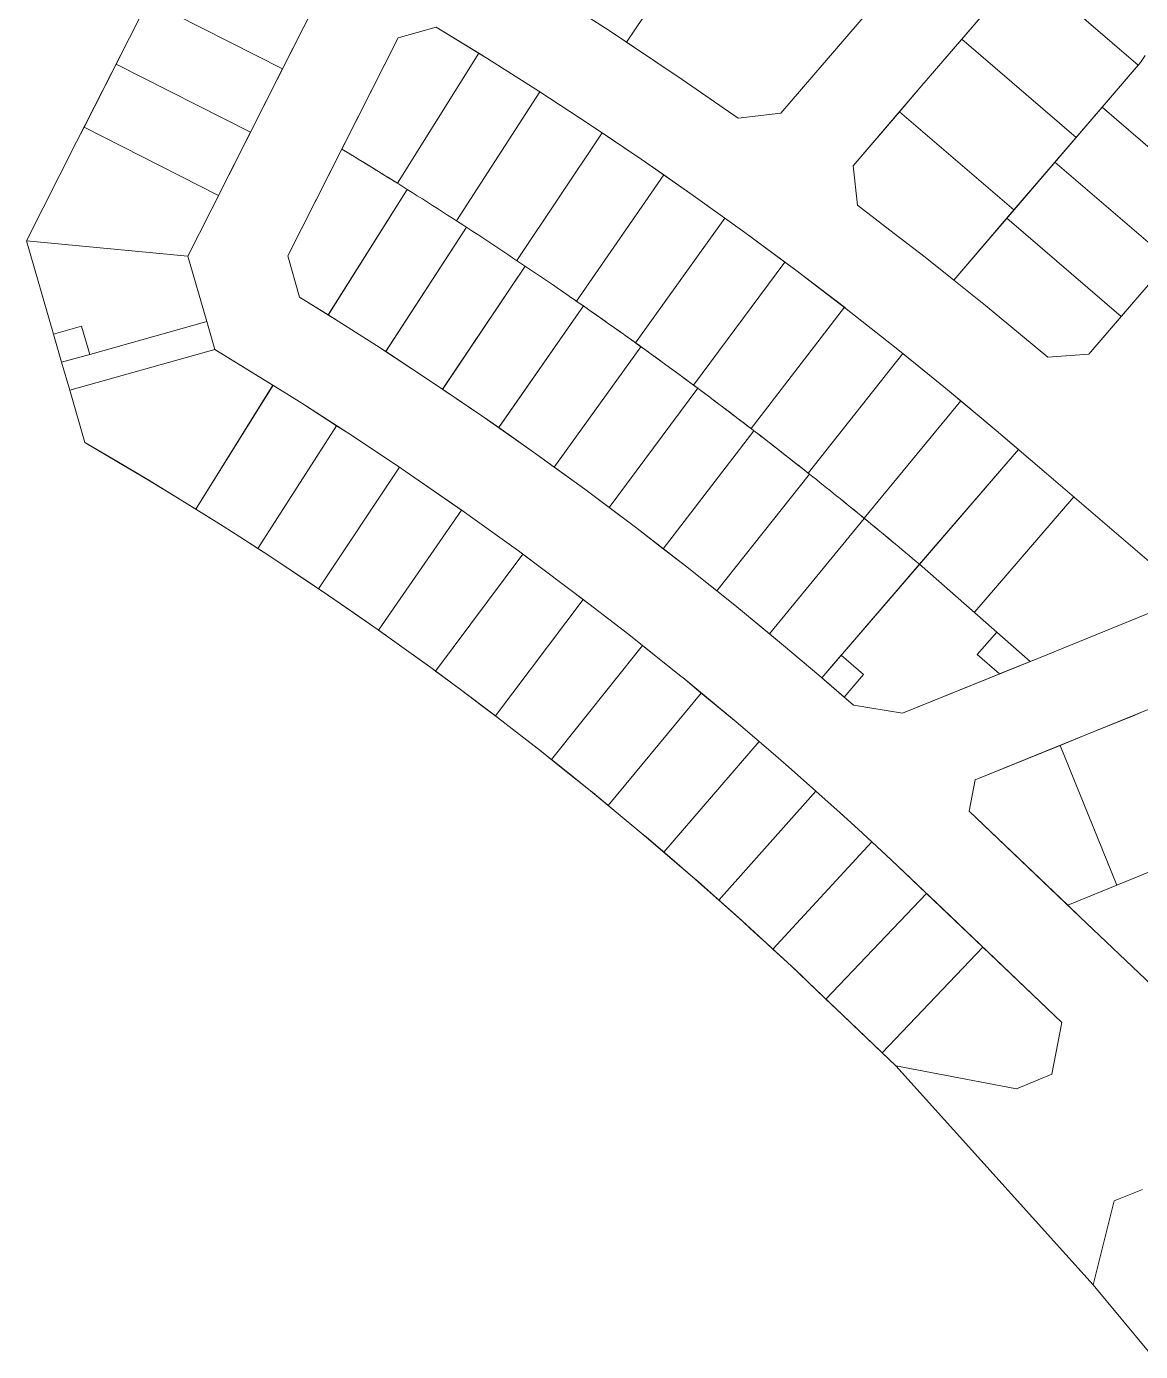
# Model space of a CAD drawing. Header units: millimetres. Extents: x -14329 to 996201, y -409013 to 338495.
# Drawn here: x 125456 to 354443, y -144459 to 127912 of the extents above; entities that cross this region are included whole.
import ezdxf

# ---------------------------------------------------------------- set-up
doc = ezdxf.new("R2010")
doc.units = ezdxf.units.MM
doc.layers.add('A-DETL', color=90, linetype='Continuous', lineweight=9)

msp = doc.modelspace()

# ---------------------------------------------------------------- linework, layer by layer
at = {"layer": 'A-DETL'}
for p, q in [((146598.927, 125598.5), (157436.927, 147012.5)), ((330472.831, 140182.372), (353995.33, 119989.848)), ((353995.33, 119989.848), (330473.222, 140182.036)), ((330473.222, 140182.036), (353995.33, 119989.848)), ((303826.927, 137236.5), (280542.927, 110112.5)), ((303826.927, 137236.5), (280542.927, 110112.5)), ((150925.949, 134145.989), (146600.927, 125600.5)), ((309114.927, 115302.5), (325711.927, 134635.5)), ((317686.878, 125287.53), (325711.927, 134635.5)), ((150438.04, 133183.918), (146598.927, 125598.5)), ((178097.791, 119186.126), (150437.758, 133184.061)), ((150438.04, 133183.918), (178097.791, 119186.126)), ((178097.791, 119186.126), (150438.04, 133183.918)), ((185095.927, 133014.5), (174258.927, 111600.5)), ((178097.791, 119186.126), (184672.237, 132177.286)), ((245424.927, 126930.5), (241034.927, 129746.5)), ((243720.015, 128024.129), (245424.927, 126930.5)), ((245424.927, 126930.5), (243720.015, 128024.129)), ((252204.692, 129732.165), (248810.908, 124663.415)), ((252204.692, 129732.165), (248810.908, 124663.415)), ((248810.908, 124663.415), (252204.692, 129732.165)), ((135761.927, 104184.5), (146598.927, 125598.5)), ((146598.927, 125598.5), (143863.311, 120192.9)), ((146600.927, 125600.5), (144417.488, 121286.007)), ((190270.678, 102711.329), (201849.927, 125591.5)), ((201849.927, 125591.5), (190949.927, 104053.5)), ((201849.927, 125591.5), (209667.927, 127799.5)), ((209667.927, 127799.5), (201849.927, 125591.5)), ((209667.927, 127799.5), (218418.362, 122417.282)), ((220277.927, 121273.5), (209667.927, 127799.5)), ((245424.927, 126930.5), (248810.908, 124663.415)), ((248810.908, 124663.415), (245424.927, 126930.5)), ((260219.927, 117024.5), (245424.927, 126930.5)), ((260219.927, 117024.5), (248810.908, 124663.415)), ((309114.927, 115302.5), (317686.878, 125287.53)), ((317686.709, 125287.675), (341209.209, 105095.151)), ((317686.878, 125287.53), (341209.209, 105095.151)), ((341209.209, 105095.151), (317686.878, 125287.53)), ((137288.864, 107201.74), (143863.311, 120192.9)), ((144417.488, 121286.007), (137909.345, 108425.864)), ((171523.344, 106194.965), (143863.311, 120192.9)), ((143863.311, 120192.9), (171523.344, 106194.965)), ((143863.311, 120192.9), (171523.344, 106194.965)), ((218418.362, 122417.282), (201712.902, 95678.149)), ((201712.902, 95678.149), (218418.362, 122417.282)), ((218418.362, 122417.282), (201712.902, 95678.149)), ((218418.362, 122417.282), (220277.927, 121273.5)), ((220277.927, 121273.5), (230797.927, 114603.5)), ((230797.927, 114603.5), (220277.927, 121273.5)), ((354443.099, 120511.459), (316041.927, 75777.5)), ((353995.33, 119989.848), (341209.209, 105095.151)), ((354443.099, 120511.459), (346535.754, 111300.103)), ((354443.099, 120511.459), (353995.33, 119989.848)), ((355394.859, 121955.621), (354443.099, 120511.459)), ((171523.344, 106194.965), (178097.791, 119186.126)), ((230991.476, 114476.75), (213847.103, 87964.938)), ((230991.476, 114476.75), (213847.103, 87964.938)), ((213847.103, 87964.938), (230991.476, 114476.75)), ((241341.927, 107698.5), (230797.927, 114603.5)), ((230991.476, 114476.75), (241341.927, 107698.5)), ((271758.927, 109057.5), (260219.927, 117024.5)), ((271758.927, 109057.5), (260219.927, 117024.5)), ((295371.927, 99292.5), (309114.927, 115302.5)), ((304900.588, 110392.978), (309114.927, 115302.5)), ((174258.927, 111600.5), (163421.927, 90186.5)), ((280542.927, 110112.5), (271758.927, 109057.5)), ((280542.927, 110112.5), (271758.927, 109057.5)), ((295371.927, 99292.5), (304900.588, 110392.978)), ((304900.588, 110392.978), (328423.087, 90200.454)), ((304900.588, 110392.978), (328423.087, 90200.454)), ((328423.087, 90200.454), (304900.588, 110392.978)), ((336848.512, 100015.325), (346535.754, 111300.103)), ((346535.754, 111300.103), (370057.319, 91108.381)), ((346535.754, 111300.103), (370057.319, 91108.381)), ((370057.319, 91108.381), (346535.754, 111300.103)), ((135761.927, 104184.5), (137288.864, 107201.74)), ((137909.345, 108425.864), (135763.927, 104186.5)), ((164948.897, 93203.805), (137288.864, 107201.74)), ((137288.864, 107201.74), (164948.897, 93203.805)), ((164948.897, 93203.805), (137288.864, 107201.74)), ((241341.927, 107698.5), (243799.237, 106040.38)), ((251789.927, 100648.5), (241341.927, 107698.5)), ((135763.927, 104186.5), (125455.927, 83819.5)), ((125455.927, 83819.5), (135761.927, 104184.5)), ((125455.927, 83819.5), (135761.927, 104184.5)), ((171523.344, 106194.965), (164948.897, 93203.805)), ((190949.927, 104053.5), (179174.927, 80786.5)), ((243799.237, 106040.38), (226233.689, 79812.811)), ((243799.237, 106040.38), (226233.689, 79812.811)), ((226233.689, 79812.811), (243799.237, 106040.38)), ((243799.237, 106040.38), (251789.927, 100648.5)), ((341209.209, 105095.151), (328423.087, 90200.454)), ((179174.927, 80786.5), (190270.678, 102711.329)), ((251789.927, 100648.5), (256466.029, 97394.041)), ((262502.927, 93192.5), (251789.927, 100648.5)), ((296277.927, 91157.5), (295371.927, 99292.5)), ((296277.927, 91157.5), (295371.927, 99292.5)), ((336848.512, 100015.325), (326958.029, 88493.791)), ((336848.512, 100015.325), (360370.062, 79823.616)), ((360370.062, 79823.616), (336848.512, 100015.325)), ((360370.062, 79823.616), (336848.512, 100015.325)), ((256466.029, 97394.041), (238487.473, 71462.394)), ((256466.029, 97394.041), (238487.473, 71462.394)), ((238487.473, 71462.394), (256466.029, 97394.041)), ((256466.029, 97394.041), (262502.927, 93192.5)), ((163421.927, 90186.5), (164948.897, 93203.805)), ((187466.414, 68584.663), (203705.237, 94429.886)), ((187484.197, 68612.965), (203705.237, 94429.886)), ((203705.237, 94429.886), (187484.197, 68612.965)), ((262502.927, 93192.5), (268986.347, 88537.376)), ((273105.927, 85579.5), (262502.927, 93192.5)), ((158626.927, 80712.5), (163421.927, 90186.5)), ((163421.927, 90186.5), (158626.927, 80712.5)), ((297531.927, 90224.5), (296277.927, 91157.5)), ((297531.927, 90224.5), (296277.927, 91157.5)), ((303840.927, 85356.5), (297531.927, 90224.5)), ((303840.927, 85356.5), (297531.927, 90224.5)), ((328423.087, 90200.454), (316041.927, 75777.5)), ((268986.347, 88537.376), (250605.28, 62915.849)), ((268986.347, 88537.376), (250605.28, 62915.849)), ((250605.28, 62915.849), (268986.347, 88537.376)), ((268986.347, 88537.376), (273105.927, 85579.5)), ((316041.927, 75777.5), (326958.029, 88493.791)), ((350479.656, 68302.015), (326958.029, 88493.791)), ((326958.029, 88493.791), (350479.656, 68302.015)), ((326958.029, 88493.791), (350479.656, 68302.015)), ((368222.927, 88971.5), (353893.927, 72279.5)), ((199262.069, 61043.403), (215905.056, 86630.234)), ((199289.281, 61085.239), (215905.056, 86630.234)), ((215905.056, 86630.234), (199289.281, 61085.239)), ((273105.927, 85579.5), (281355.056, 79470.898)), ((283595.927, 77811.5), (273105.927, 85579.5)), ((310148.927, 80488.5), (303840.927, 85356.5)), ((310148.927, 80488.5), (303840.927, 85356.5)), ((158626.927, 80712.5), (125455.927, 83819.5)), ((125455.927, 83819.5), (131001.927, 64657.5)), ((158626.927, 80712.5), (125455.927, 83819.5)), ((125455.927, 83819.5), (158626.927, 80712.5)), ((131001.927, 64657.5), (125455.927, 83819.5)), ((125455.927, 83819.5), (131003.927, 64659.5)), ((162518.927, 67266.5), (158626.927, 80712.5)), ((158626.927, 80712.5), (162518.927, 67266.5)), ((181574.927, 72287.5), (179174.927, 80786.5)), ((179174.927, 80786.5), (181574.927, 72287.5)), ((281355.056, 79470.898), (262583.973, 54175.391)), ((281355.056, 79470.898), (262583.973, 54175.391)), ((262583.973, 54175.391), (281355.056, 79470.898)), ((281355.056, 79470.898), (283595.927, 77811.5)), ((316041.927, 75777.5), (310148.927, 80488.5)), ((316041.927, 75777.5), (310148.927, 80488.5)), ((360370.062, 79823.616), (353893.927, 72279.5)), ((210937.752, 53317.7), (227980.794, 78639.819)), ((210969.38, 53364.692), (227980.794, 78639.819)), ((227980.794, 78639.819), (210969.38, 53364.692)), ((283595.927, 77811.5), (293569.168, 70198.192)), ((293970.927, 69891.5), (283595.927, 77811.5)), ((322595.927, 70536.5), (316041.927, 75777.5)), ((322595.927, 70536.5), (316041.927, 75777.5)), ((187484.197, 68612.965), (181574.927, 72287.5)), ((181574.927, 72287.5), (189528.927, 67341.5)), ((353893.927, 72279.5), (343842.927, 60570.5)), ((353893.927, 72279.5), (350479.656, 68302.015)), ((189528.927, 67341.5), (187484.197, 68612.965)), ((222490.581, 45409.463), (239929.466, 70460.615)), ((222521.606, 45454.03), (239929.466, 70460.615)), ((239929.466, 70460.615), (222521.606, 45454.03)), ((293569.168, 70198.192), (274420.449, 45243.284)), ((293569.168, 70198.192), (274420.449, 45243.284)), ((274420.449, 45243.284), (293569.168, 70198.192)), ((293569.168, 70198.192), (293970.927, 69891.5)), ((293970.927, 69891.5), (304227.927, 61820.5)), ((304227.927, 61820.5), (293970.927, 69891.5)), ((335382.927, 59926.5), (322595.927, 70536.5)), ((335382.927, 59926.5), (322595.927, 70536.5)), ((350479.656, 68302.015), (343842.927, 60570.5)), ((136778.927, 66277.5), (131001.927, 64657.5)), ((136778.927, 66277.5), (131001.927, 64657.5)), ((131001.927, 64657.5), (136778.927, 66277.5)), ((136778.927, 66277.5), (131001.927, 64657.5)), ((136778.927, 66277.5), (131001.927, 64657.5)), ((138446.927, 60514.5), (136778.927, 66277.5)), ((138446.927, 60514.5), (136778.927, 66277.5)), ((136778.927, 66277.5), (138446.927, 60514.5)), ((138446.927, 60514.5), (136778.927, 66277.5)), ((138446.927, 60514.5), (136778.927, 66277.5)), ((162518.927, 67266.5), (138446.927, 60514.5)), ((138446.927, 60514.5), (162518.927, 67266.5)), ((162518.927, 67266.5), (138446.927, 60514.5)), ((162518.927, 67266.5), (138446.927, 60514.5)), ((164186.927, 61502.5), (162518.927, 67266.5)), ((164186.927, 61502.5), (162518.927, 67266.5)), ((197426.927, 62307.5), (189528.927, 67341.5)), ((189528.927, 67341.5), (197426.927, 62307.5)), ((131001.927, 64657.5), (132669.927, 58893.5)), ((131001.927, 64657.5), (132669.927, 58893.5)), ((131001.927, 64657.5), (132669.927, 58893.5)), ((131003.927, 64659.5), (132671.927, 58895.5)), ((132669.927, 58893.5), (138446.927, 60514.5)), ((138446.927, 60514.5), (132669.927, 58893.5)), ((132669.927, 58893.5), (138446.927, 60514.5)), ((132669.927, 58893.5), (138446.927, 60514.5)), ((138446.927, 60514.5), (132669.927, 58893.5)), ((134337.927, 53129.5), (164186.927, 61502.5)), ((134337.927, 53129.5), (164186.927, 61502.5)), ((164186.927, 61502.5), (134337.927, 53129.5)), ((134337.927, 53129.5), (164186.927, 61502.5)), ((179497.927, 52076.5), (164186.927, 61502.5)), ((164186.927, 61502.5), (176108.806, 54162.964)), ((199289.281, 61085.239), (197426.927, 62307.5)), ((197426.927, 62307.5), (208293.927, 55175.5)), ((208293.927, 55175.5), (199289.281, 61085.239)), ((233917.701, 37320.644), (251748.124, 62094.643)), ((233930.57, 37338.524), (251748.124, 62094.643)), ((251748.124, 62094.643), (233930.57, 37338.524)), ((286111.64, 36121.841), (305608.452, 60700.993)), ((305608.452, 60700.993), (286111.64, 36121.841)), ((286111.64, 36121.841), (305608.452, 60700.993)), ((304227.927, 61820.5), (305608.452, 60700.993)), ((314366.927, 53598.5), (304227.927, 61820.5)), ((305608.452, 60700.993), (314366.927, 53598.5)), ((343842.927, 60570.5), (335382.927, 59926.5)), ((343842.927, 60570.5), (335382.927, 59926.5)), ((132669.927, 58893.5), (134337.927, 53129.5)), ((132669.927, 58893.5), (134337.927, 53129.5)), ((132671.927, 58895.5), (134339.927, 53131.5)), ((210969.38, 53364.692), (208293.927, 55175.5)), ((208293.927, 55175.5), (219058.927, 47889.5)), ((134337.927, 53129.5), (137445.927, 42391.5)), ((137445.927, 42391.5), (134337.927, 53129.5)), ((134339.927, 53131.5), (137447.927, 42393.5)), ((176126.73, 54191.757), (160244.188, 28678.618)), ((160244.188, 28678.618), (176108.806, 54162.964)), ((176108.806, 54162.964), (160244.188, 28678.618)), ((176108.806, 54162.964), (179497.927, 52076.5)), ((182023.927, 50456.5), (179497.927, 52076.5)), ((179497.927, 52076.5), (182023.927, 50456.5)), ((219058.927, 47889.5), (210969.38, 53364.692)), ((245209.356, 29043.919), (263433.846, 53543.967)), ((245209.356, 29043.919), (263433.846, 53543.967)), ((263433.846, 53543.967), (245209.356, 29043.919)), ((314366.927, 53598.5), (317479.432, 50996.398)), ((324806.927, 44870.5), (314366.927, 53598.5)), ((191475.927, 44394.5), (182023.927, 50456.5)), ((182023.927, 50456.5), (189195.223, 45857.22)), ((317479.432, 50996.398), (297654.52, 26813.425)), ((297654.52, 26813.425), (317479.432, 50996.398)), ((317479.432, 50996.398), (297654.52, 26813.425)), ((317479.432, 50996.398), (324806.927, 44870.5)), ((222521.606, 45454.03), (219058.927, 47889.5)), ((219058.927, 47889.5), (229690.927, 40411.5)), ((189195.223, 45857.22), (172999.761, 20604.393)), ((172999.761, 20604.393), (189195.223, 45857.22)), ((189195.223, 45857.22), (172999.761, 20604.393)), ((189195.223, 45857.22), (191475.927, 44394.5)), ((202111.927, 37310.5), (191475.927, 44394.5)), ((191475.927, 44394.5), (202111.927, 37310.5)), ((229690.927, 40411.5), (222521.606, 45454.03)), ((256348.581, 20563.786), (274983.748, 44810.701)), ((274983.748, 44810.701), (256348.581, 20563.786)), ((274983.748, 44810.701), (256348.581, 20563.786)), ((274420.449, 45243.284), (274983.748, 44810.701)), ((324806.927, 44870.5), (329353.896, 40974.732)), ((335140.927, 36016.5), (324806.927, 44870.5)), ((137445.927, 42391.5), (144005.927, 38524.5)), ((144005.927, 38524.5), (137445.927, 42391.5)), ((137447.927, 42393.5), (144007.927, 38526.5)), ((288909.476, -5958.495), (329366.039, 40988.822)), ((306847.772, 14857.779), (329353.896, 40974.732)), ((329353.896, 40974.732), (309002.086, 17357.725)), ((144005.927, 38524.5), (150565.927, 34658.5)), ((150565.927, 34658.5), (144005.927, 38524.5)), ((144007.927, 38526.5), (150567.927, 34660.5)), ((233930.57, 37338.524), (229690.927, 40411.5)), ((229690.927, 40411.5), (240214.927, 32783.5)), ((202121.657, 37304.016), (185488.673, 12335.868)), ((202121.657, 37304.016), (185488.673, 12335.868)), ((185488.761, 12336), (202121.657, 37304.016)), ((203304.927, 36515.5), (202111.927, 37310.5)), ((202121.657, 37304.016), (203304.927, 36515.5)), ((215005.927, 28424.5), (203304.927, 36515.5)), ((203304.927, 36515.5), (214884.447, 28508.501)), ((240214.927, 32783.5), (233930.57, 37338.524)), ((267345.703, 11900.151), (286395.607, 35896.5)), ((267345.703, 11900.151), (286395.607, 35896.5)), ((286395.607, 35896.5), (267345.703, 11900.151)), ((286395.607, 35896.5), (286111.64, 36121.841)), ((360037.927, 14643.5), (335140.927, 36016.5)), ((150565.927, 34658.5), (157050.927, 30666.5)), ((157050.927, 30666.5), (150565.927, 34658.5)), ((150567.927, 34660.5), (157052.927, 30668.5)), ((245209.356, 29043.919), (240214.927, 32783.5)), ((240214.927, 32783.5), (250618.927, 24993.5)), ((157050.927, 30666.5), (165885.927, 25166.5)), ((160244.188, 28678.618), (157050.927, 30666.5)), ((157052.927, 30668.5), (160246.188, 28680.618)), ((340740.17, 31209.792), (320369.073, 7570.405)), ((165885.927, 25166.5), (160244.188, 28678.618)), ((160246.188, 28680.618), (165887.927, 25168.5)), ((214884.447, 28508.501), (197821.362, 3831.174)), ((197821.362, 3831.174), (214884.447, 28508.501)), ((214884.447, 28508.501), (197821.362, 3831.174)), ((221788.927, 23557.5), (215005.927, 28424.5)), ((215005.927, 28424.5), (221788.927, 23557.5)), ((250618.927, 24993.5), (245209.356, 29043.919)), ((165885.927, 25166.5), (169297.927, 22978.5)), ((169297.927, 22978.5), (165885.927, 25166.5)), ((165887.927, 25168.5), (169299.927, 22980.5)), ((256348.581, 20563.786), (250618.927, 24993.5)), ((250618.927, 24993.5), (260901.927, 17043.5)), ((278197.542, 3055.204), (297666.725, 26803.419)), ((297666.725, 26803.419), (278197.542, 3055.204)), ((278197.542, 3055.204), (297666.725, 26803.419)), ((169297.927, 22978.5), (175060.927, 19282.5)), ((172999.761, 20604.393), (169297.927, 22978.5)), ((169299.927, 22980.5), (172391.41, 20997.831)), ((226563.927, 20130.5), (221788.927, 23557.5)), ((221788.927, 23557.5), (226563.927, 20130.5)), ((172391.41, 20997.831), (175062.927, 19284.5)), ((175060.927, 19282.5), (172999.761, 20604.393)), ((175060.927, 19282.5), (185089.927, 12601.5)), ((185488.673, 12335.868), (175060.927, 19282.5)), ((175062.927, 19284.5), (184122.549, 13249.269)), ((209557.144, -4608.153), (227464.449, 19453.556)), ((227464.449, 19453.556), (209557.144, -4608.153)), ((227464.449, 19453.556), (209557.144, -4608.153)), ((241063.927, 9230.5), (226563.927, 20130.5)), ((226563.927, 20130.5), (227464.449, 19453.556)), ((227464.449, 19453.556), (239854.188, 10139.89)), ((256348.581, 20563.786), (260901.927, 17043.5)), ((260901.927, 17043.5), (267345.703, 11900.151)), ((260901.927, 17043.5), (271059.927, 8935.5)), ((309002.086, 17357.725), (288909.476, -5958.495)), ((288909.476, -5958.495), (309002.086, 17357.725)), ((309002.086, 17357.725), (331792.688, -2597.43)), ((184122.549, 13249.269), (185091.927, 12603.5)), ((185089.927, 12601.5), (186456.927, 11691.5)), ((185091.927, 12603.5), (186458.927, 11693.5)), ((186456.927, 11691.5), (185488.761, 12336)), ((186456.927, 11691.5), (192092.927, 7794.5)), ((197728.927, 3897.5), (186456.927, 11691.5)), ((186458.927, 11693.5), (192094.927, 7796.5)), ((271059.927, 8935.5), (267345.703, 11900.151)), ((239854.188, 10139.89), (221830.875, -13805.713)), ((221830.875, -13805.713), (239854.188, 10139.89)), ((221830.875, -13805.713), (239854.188, 10139.89)), ((239854.188, 10139.89), (241063.927, 9230.5)), ((249238.927, 2947.5), (241063.927, 9230.5)), ((241063.927, 9230.5), (249238.927, 2947.5)), ((278197.542, 3055.204), (271059.927, 8935.5)), ((271059.927, 8935.5), (281090.927, 671.5)), ((333334.927, -1970.5), (359031.927, 8475.5)), ((192092.927, 7794.5), (197728.927, 3897.5)), ((192094.927, 7796.5), (196142.801, 4997.607)), ((196142.801, 4997.607), (197730.927, 3899.5)), ((197728.927, 3897.5), (204019.927, -616.5)), ((197730.927, 3899.5), (204021.927, -614.5)), ((204019.927, -616.5), (197821.362, 3831.174)), ((260015.927, -5670.5), (249238.927, 2947.5)), ((249238.927, 2947.5), (252110.439, 651.25)), ((281090.927, 671.5), (278197.542, 3055.204)), ((320879.491, -1149.822), (324897.895, 3439.561)), ((324897.895, 3439.561), (331792.688, -2597.43)), ((252110.439, 651.25), (233374.434, -22778.608)), ((233374.434, -22778.608), (252110.439, 651.25)), ((252110.439, 651.25), (233374.434, -22778.608)), ((252110.439, 651.25), (260015.927, -5670.5)), ((281090.927, 671.5), (288300.927, -5431.5)), ((288300.927, -5431.5), (281090.927, 671.5)), ((204019.927, -616.5), (208862.927, -4091.5)), ((208862.927, -4091.5), (204019.927, -616.5)), ((204021.927, -614.5), (207784.995, -3314.616)), ((288915.396, -5951.625), (292888.688, -1323.132)), ((292888.688, -1323.132), (297517.181, -5296.423)), ((305552.927, -13264.5), (333334.927, -1970.5)), ((331792.688, -2597.43), (305552.927, -13264.5)), ((325468.874, -5168.225), (320879.491, -1149.822)), ((331792.688, -2597.43), (325468.874, -5168.225)), ((207784.995, -3314.616), (208864.927, -4089.5)), ((208862.927, -4091.5), (214359.927, -8182.5)), ((209557.144, -4608.153), (208862.927, -4091.5)), ((208864.927, -4089.5), (214361.927, -8180.5)), ((209557.144, -4608.153), (214359.927, -8182.5)), ((288300.927, -5431.5), (295441.927, -11615.5)), ((288909.476, -5958.495), (288300.927, -5431.5)), ((297517.181, -5296.423), (293543.89, -9924.917)), ((339493.745, -52684.627), (459418.927, -3933.5)), ((260348.927, -5936.5), (260015.927, -5670.5)), ((260015.927, -5670.5), (260348.927, -5936.5)), ((271304.927, -15013.5), (260348.927, -5936.5)), ((260348.927, -5936.5), (264162.211, -9095.79)), ((295441.927, -11615.5), (288909.476, -5958.495)), ((293543.89, -9924.917), (288915.396, -5951.625)), ((214359.927, -8182.5), (222296.927, -14156.5)), ((214359.927, -8182.5), (221830.875, -13805.713)), ((214361.927, -8180.5), (219224.393, -11840.368)), ((264162.211, -9095.79), (245022.934, -32196.88)), ((245022.934, -32196.88), (264162.211, -9095.79)), ((264162.211, -9095.79), (245022.934, -32196.88)), ((264162.211, -9095.79), (271304.927, -15013.5)), ((219224.393, -11840.368), (222298.927, -14154.5)), ((295441.927, -11615.5), (305552.927, -13264.5)), ((305552.927, -13264.5), (295441.927, -11615.5)), ((343224.927, -17704.5), (356033.356, -12496.326)), ((354536.507, -13104.976), (353253.927, -13626.5)), ((354536.507, -13104.976), (353253.927, -13626.5)), ((222296.927, -14156.5), (221830.875, -13805.713)), ((222296.927, -14156.5), (225281.927, -16459.5)), ((225281.927, -16459.5), (222296.927, -14156.5)), ((222298.927, -14154.5), (225283.927, -16457.5)), ((278433.927, -21133.5), (271304.927, -15013.5)), ((271304.927, -15013.5), (276028.152, -19068.225)), ((353253.927, -13626.5), (343224.927, -17704.5)), ((353253.927, -13626.5), (343224.927, -17704.5)), ((225281.927, -16459.5), (230706.927, -20645.5)), ((230706.927, -20645.5), (225281.927, -16459.5)), ((225283.927, -16457.5), (230448.731, -20442.729)), ((343224.927, -17704.5), (320441.927, -26966.5)), ((343224.927, -17704.5), (320441.927, -26966.5)), ((337937.416, -19854.038), (343224.927, -17704.5)), ((230448.731, -20442.729), (230708.927, -20643.5)), ((230706.927, -20645.5), (236057.927, -24924.5)), ((233374.434, -22778.608), (230706.927, -20645.5)), ((230708.927, -20643.5), (236059.927, -24922.5)), ((276028.152, -19068.225), (256489.622, -41834.647)), ((276028.152, -19068.225), (256489.859, -41834.371)), ((276028.152, -19068.225), (256489.859, -41834.371)), ((278433.927, -21133.5), (276028.152, -19068.225)), ((282098.927, -24279.5), (278433.927, -21133.5)), ((282098.927, -24279.5), (278433.927, -21133.5)), ((320441.927, -26966.5), (337937.416, -19854.038)), ((337937.416, -19854.038), (349611.939, -48571.45)), ((349611.939, -48571.45), (337937.416, -19854.038)), ((337937.416, -19854.038), (349611.939, -48571.45)), ((236057.927, -24924.5), (233374.434, -22778.608)), ((292730.927, -33731.5), (282098.927, -24279.5)), ((287704.037, -29262.523), (282098.927, -24279.5)), ((236057.927, -24924.5), (241032.927, -28901.5)), ((241032.927, -28901.5), (236057.927, -24924.5)), ((236059.927, -24922.5), (241034.927, -28899.5)), ((320441.927, -26966.5), (319225.927, -33365.5)), ((320441.927, -26966.5), (319225.927, -33365.5)), ((319225.927, -33365.5), (320441.927, -26966.5)), ((241032.927, -28901.5), (241409.927, -29203.5)), ((241409.927, -29203.5), (241032.927, -28901.5)), ((241034.927, -28899.5), (241411.927, -29201.5)), ((241409.927, -29203.5), (246686.927, -33575.5)), ((245022.934, -32196.88), (241409.927, -29203.5)), ((241411.927, -29201.5), (241835.232, -29552.209)), ((241835.232, -29552.209), (246688.927, -33573.5)), ((267773.323, -51684.576), (287704.037, -29262.523)), ((267773.351, -51684.544), (287704.037, -29262.523)), ((287704.037, -29262.523), (267773.351, -51684.544)), ((287704.037, -29262.523), (292730.927, -33731.5)), ((246686.927, -33575.5), (245022.934, -32196.88)), ((246686.927, -33575.5), (251962.927, -37947.5)), ((251962.927, -37947.5), (246686.927, -33575.5)), ((246688.927, -33573.5), (251964.927, -37945.5)), ((296378.927, -37090.5), (292730.927, -33731.5)), ((292730.927, -33731.5), (296378.927, -37090.5)), ((319225.927, -33365.5), (341999.927, -55073.5)), ((319225.927, -33365.5), (341999.927, -55073.5)), ((339493.745, -52684.627), (319225.927, -33365.5)), ((251962.927, -37947.5), (257705.927, -42878.5)), ((256489.859, -41834.371), (251962.927, -37947.5)), ((251964.927, -37945.5), (252835.7, -38693.155)), ((303195.927, -43367.5), (296378.927, -37090.5)), ((296378.927, -37090.5), (299185.772, -39675.004)), ((252835.7, -38693.155), (257707.927, -42876.5)), ((299185.772, -39675.004), (278864.258, -61743.24)), ((278864.258, -61743.24), (299185.772, -39675.004)), ((299185.772, -39675.004), (278864.258, -61743.24)), ((299185.772, -39675.004), (303195.927, -43367.5)), ((256489.859, -41834.371), (257705.927, -42878.5)), ((257705.927, -42878.5), (262360.927, -46873.5)), ((257705.927, -42878.5), (262360.927, -46873.5)), ((257707.927, -42876.5), (262362.927, -46871.5)), ((313861.927, -53534.5), (303195.927, -43367.5)), ((303195.927, -43367.5), (310469.973, -50301.236)), ((339493.745, -52684.627), (362721.983, -43242.049)), ((367699.941, -41218.445), (349611.939, -48571.45)), ((262360.927, -46873.5), (267481.927, -51425.5)), ((262360.927, -46873.5), (267773.351, -51684.544)), ((262362.927, -46871.5), (263488.435, -47871.952)), ((263488.435, -47871.952), (267483.927, -51423.5)), ((349611.939, -48571.45), (339493.745, -52684.627)), ((267481.927, -51425.5), (272602.927, -55978.5)), ((267483.927, -51423.5), (272504.274, -55887.011)), ((272602.927, -55978.5), (267773.323, -51684.576)), ((289770.658, -72015.84), (310469.973, -50301.236)), ((310469.973, -50301.236), (289770.658, -72015.84)), ((310469.973, -50301.236), (289770.658, -72015.84)), ((310469.973, -50301.236), (322051.35, -61340.788)), ((338271.927, -76802.5), (313861.927, -53534.5)), ((341999.927, -55073.5), (339493.745, -52684.627)), ((272602.927, -55978.5), (275677.927, -58809.5)), ((277643.927, -60619.5), (272602.927, -55978.5)), ((272604.927, -55976.5), (274169.284, -57416.726)), ((341999.927, -55073.5), (356864.927, -69244.5)), ((356864.927, -69244.5), (341999.927, -55073.5)), ((341999.927, -55073.5), (356864.927, -69244.5)), ((274169.284, -57416.726), (275679.927, -58807.5)), ((275677.927, -58809.5), (277643.927, -60619.5)), ((275679.927, -58807.5), (277645.927, -60617.5)), ((277643.927, -60619.5), (282684.927, -65261.5)), ((278864.258, -61743.24), (277643.927, -60619.5)), ((277645.927, -60617.5), (282686.927, -65259.5)), ((282684.927, -65261.5), (278864.258, -61743.24)), ((301352.241, -83055.719), (322051.35, -61340.788)), ((322051.35, -61340.788), (301352.241, -83055.719)), ((301352.241, -83055.719), (322051.35, -61340.788)), ((322051.35, -61340.788), (338271.927, -76802.5)), ((282684.927, -65261.5), (287644.927, -69989.5)), ((287644.927, -69989.5), (282684.927, -65261.5)), ((282686.927, -65259.5), (284863.86, -67334.609)), ((284863.86, -67334.609), (286643.444, -69030.954)), ((286643.444, -69030.954), (287646.927, -69987.5)), ((287644.927, -69989.5), (293162.927, -75249.5)), ((289770.658, -72015.84), (287644.927, -69989.5)), ((287646.927, -69987.5), (293164.927, -75247.5)), ((289770.658, -72015.84), (293162.927, -75249.5)), ((293162.927, -75249.5), (304171.927, -85743.5)), ((293162.927, -75249.5), (301352.241, -83055.719)), ((293164.927, -75247.5), (295229.767, -77215.747)), ((295229.767, -77215.747), (304173.927, -85741.5)), ((338271.927, -76802.5), (336246.927, -87468.5)), ((336246.927, -87468.5), (338271.927, -76802.5)), ((304171.927, -85743.5), (301352.241, -83055.719)), ((304171.927, -85743.5), (328924.927, -90444.5)), ((328924.927, -90444.5), (304171.927, -85743.5)), ((304173.927, -85741.5), (344712.927, -130722.5)), ((328924.927, -90444.5), (336246.927, -87468.5)), ((336246.927, -87468.5), (328924.927, -90444.5)), ((349049.927, -113514.5), (354883.7, -111142.983)), ((344710.927, -130724.5), (349049.927, -113514.5)), ((356063.084, -144455.481), (344710.927, -130724.5)), ((344712.927, -130722.5), (356065.866, -144458.846))]:
    msp.add_line(p, q, dxfattribs=at)
for centre, radius, start, end in [((-286468.424, -685715.801), 921356.344, 57.858425684, 58.839858874), ((-286468.398, -685715.75), 921356.286, 58.004630271, 58.839858582), ((-286468.424, -685715.801), 921356.344, 55.409822835, 57.858425685), ((-286468.424, -685715.801), 921356.344, 55.157024797, 55.543467309), ((-286468.424, -685715.801), 921356.344, 54.344072182, 55.266212867), ((-286468.424, -685715.801), 921356.344, 54.256557833, 55.157024796), ((-286468.424, -685715.801), 921356.344, 53.421931497, 54.344072181), ((-286468.424, -685715.801), 921356.344, 53.356090869, 54.256557832), ((-286468.424, -685715.801), 921356.344, 52.499790812, 53.421931497), ((-286468.424, -685715.801), 921356.344, 52.455623905, 53.356090868), ((-286468.424, -685715.801), 921356.344, 51.555106789, 52.455623906), ((-286468.424, -685715.801), 921356.344, 51.577650126, 52.455623905), ((-286468.424, -685715.801), 921356.344, 50.65452805, 51.555106789), ((-286468.424, -685715.801), 921356.344, 50.655509443, 51.55510679), ((-286468.424, -685715.801), 921356.344, 49.736955574, 50.655509442), ((-286468.424, -685715.801), 921356.344, 49.736955574, 50.654528049)]:
    msp.add_arc(centre, radius, start, end, dxfattribs=at)

doc.saveas('drawing.dxf')
